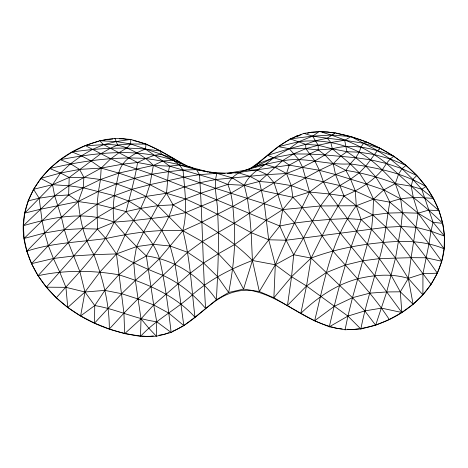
<?xml version="1.0" encoding="UTF-8"?>
<svg xmlns="http://www.w3.org/2000/svg" width="468" height="468" viewBox="0 0 468 468"><rect width="100%" height="100%" fill="white"/><g stroke="black" fill="none" stroke-linecap="round" stroke-linejoin="round"><path stroke-width="0.7" d="M183.555 164.484L173.809 158.757L161.495 154.329L154.387 155.259L145.794 158.512L137.551 162.507L103.644 144.676L99.549 140.751L116.275 141.552L130.607 143.963L161.495 154.329L173.078 160.208L179.484 165.034L183.058 170.065C184.603 190.224 188.001 210.729 182.836 230.695C190.306 258.979 191.5 288.311 194.981 317.228C174.956 295.021 146.706 283.532 118.802 274.774C92.161 270.194 64.514 269.96 38.037 275.722L68.351 242.518L82.555 228.63L97.484 217.386L113.051 208.108L128.753 201.047L146.051 196.42L166.514 193.266L184.246 186.989L200.047 182.707L215.461 179.56L267.129 174.617L286.545 173.499L339.867 185.568L355.323 190.973L373.482 199.175L389.832 202.164C403.732 196.496 418.778 197.32 433.403 198.42L421.721 189.242L411.226 186.182L395.325 183.585L383.818 189.891L373.482 199.175L356.277 205.744L320.533 205.955L282.719 209.582L215.403 188.306L168.41 171.657L153.393 165.403L118.773 173.09L100.503 179.501L68.632 194.94L24.108 238.434L44.653 232.976L64.362 229.677L82.555 228.63L97.438 229.074L114.163 222.16L133.602 220.545L168.954 216.403L185.773 212.548L216.684 199.748L230.864 193.22L244.284 185.316L259.436 181.473L274.055 182.742L291.225 185.609L309.518 192.038L329.419 193.986L343.974 196.01C358.447 190.242 372.159 181.765 382.297 169.79C385.685 164.935 388.58 159.325 393.91 156.324C374.488 148.912 353.007 142.875 332.368 148.836L324.938 154.955L314.87 160.963L302.539 167.234L286.545 173.499L274.055 182.742L261.343 190.417L232.888 206.423L201.62 222.253L182.836 230.695L159.477 258.652L148.28 269.404L135.34 280.379L121.639 293.699L94.548 323.136L94.735 305.563L84.971 291.997L79.852 271.51L68.351 242.518L64.362 229.677L61.355 216.982L54.674 195.846L52.533 184.684L40.757 178.407L60.536 173.002L79.537 169.393L101.182 168.082L122.458 164.186L137.551 162.507L153.393 165.403L169.545 166.146L179.484 165.034L196.525 169.644L216.877 173.33L232.263 177.893L244.284 185.316L247.35 198.122L249.514 213.379L251.164 232.654L252.427 260.483L243.541 289.095L232.666 268.907L218.369 253.755L202.275 241.564L182.836 230.695L157.897 205.651L146.051 196.42L131.783 189.376L116.514 183.883L100.503 179.501L83.901 177.337L69.2 177.471L60.536 173.002L49.743 168.498C81.081 161.138 113.554 156.388 145.794 158.512C166.895 161.454 187.721 166.263 208.225 171.996L196.525 169.644L173.078 160.208L162.776 161.01L153.393 165.403L149.877 184.679L146.051 196.42L140.698 208.359L125.161 234.807L116.438 253.919L99.959 271.996L84.971 291.997L67.766 307.47L65.93 287.334L59.688 271.972L53.416 258.476L48.321 245.624L44.653 232.976L42.085 220.779L39.142 198.216L33.538 189.265L52.533 184.684L68.825 185.767L83.234 187.762L114.367 195.706L128.753 201.047L140.698 208.359L151.252 218.246L161.852 230.519L170.165 246.028L174.979 264.174L178.144 283.59L183.813 325.576L168.849 313.18L153.697 304.931L137.879 298.929L121.639 293.699L104.855 290.4L84.971 291.997L65.93 287.334L46.332 287.176L97.438 229.074L97.081 204.259L98.456 191.377L100.503 179.501L101.182 168.082L110.77 158.787L119.223 152.591L126.775 148.005L130.607 143.963L130.853 139.411L114.912 138.347L99.549 140.751L85.346 145.618L72.248 152.018L60.313 159.67L49.743 168.498L40.757 178.407L33.538 189.265L28.174 200.889L24.763 213.086L23.4 225.675L24.108 238.434L26.834 251.164L31.496 263.659L38.037 275.722L46.332 287.176L56.283 297.823L67.766 307.47L80.613 315.935L94.548 323.136L109.307 329.057L124.669 333.649L140.517 336.393L156.394 336.246L171.153 332.467L183.813 325.576L194.981 317.228L216.391 299.772L228.671 292.494L243.541 289.095L259.33 291.541L273.874 297.788L300.842 313.355L314.613 320.785L329.296 326.81L345.062 329.776L360.846 329.004L375.646 325.231L389.282 319.521L401.825 312.484L413.104 304.235L422.908 294.852L431.028 284.445L437.328 273.183L441.722 261.249L444.126 248.83L444.442 236.129L442.722 223.359L439.019 210.723L433.403 198.42L425.974 186.638L416.836 175.564L406.107 165.391L393.91 156.324L380.484 148.479L366.105 141.915L351.018 136.65L335.398 132.865L319.433 131.432L303.937 133.357L290.207 138.879L278.425 146.671L257.055 164.157L251.374 168.246M235.544 172.926L289.206 165.145L319.351 170.305L335.544 174.576L366.567 184.064L383.818 189.891L400.69 198.912L418.123 213.18L433.075 222.3L442.722 223.359C428.097 208.751 411.817 195.993 395.325 183.585C379.343 177.489 362.817 172.967 345.899 170.387L335.544 174.576L323.388 181.719L309.518 192.038L292.851 197.297L261.343 190.417L244.284 185.316L227.764 184.445L200.731 193.237L185.486 198.918L173.072 204.855L157.897 205.651L140.698 208.359L126.103 211.565L97.081 204.259L78.261 201.55L68.632 194.94L69.2 177.471L100.953 153.656L110.208 148.362L117.567 144.998L130.607 143.963L146.133 144.115L160.296 151.006L173.809 158.757L173.078 160.208C136.609 147.911 97.321 152.574 60.313 159.67L70.557 163.777L79.537 169.393L83.901 177.337L83.234 187.762L78.261 201.55L44.653 232.976L26.834 251.164C52.387 242.699 79.367 242.19 105.786 238.528C131.104 233.128 156.874 229.162 182.836 230.695M97.438 229.074L105.786 238.528L116.438 253.919L123.926 313.127L124.669 333.649L141.014 318.837L153.697 304.931L190.388 273.136L203.609 263.028L218.369 253.755L234.72 244.46L251.164 232.654L266.193 220.135L282.719 209.582L294.624 223.02L303.504 238.007L311.156 258.079L352.486 297.695L364.824 310.904L375.646 325.231L386.679 291.95L395.501 258.108L401.053 226.459L402.474 212.706L400.69 198.912L395.325 183.585L398.537 174.283L401.994 168.661L406.107 165.391L390.201 158.968L374.336 154.539L359.231 152.182L346.887 151.708L332.368 148.836L318.193 145.244L305.662 144.337L290.207 138.879L312.618 136.147L331.9 135.006L351.018 136.65L377.407 150.591L390.201 158.968L401.994 168.661L412.846 179.384L421.721 189.242L433.075 222.3L444.442 236.129L430.969 231.163L416.105 227.296L401.053 226.459L386.106 227.267L286.112 240.236L268.696 239.774L251.164 232.654L217.731 214.42L201.521 206.224L185.486 198.918L166.514 193.266L149.877 184.679L134.386 178.372L118.773 173.09L101.182 168.082L90.897 160.84L81.379 155.844L72.248 152.018C96.42 148.397 121.007 146.987 145.39 149.093L162.776 161.01L169.545 166.146L168.41 171.657L166.514 193.266L157.897 205.651L143.723 231.83L136.557 246.589L133.754 262.846L135.34 280.379L141.014 318.837L140.517 336.393C155.645 319.896 176.026 309.623 192.541 294.647C210.033 279.349 230.87 268.796 252.427 260.483L279.788 226.021L282.719 209.582L274.055 182.742L267.129 174.617L257.178 170.071L246.326 170.024L227.214 173.371M303.937 133.357L312.618 136.147L327.261 138.206L330.817 142.512L332.368 148.836L350.24 163.882L359.289 172.809L366.567 184.064L373.482 199.175L372.938 215.023L371.51 229.379L352.486 297.695L347.923 316.087L345.062 329.776M169.545 166.146L215.461 179.56L227.764 184.445C233.052 196.665 233.011 210.226 234.24 223.265C235.761 246.49 233.122 269.714 228.671 292.494L217.497 276.6L203.609 263.028L187.58 252.287L170.165 246.028L153.159 244.314L136.557 246.589L116.438 253.919L93.939 254.65L73.827 255.943L53.416 258.476L31.496 263.659L48.321 245.624L64.362 229.677L80.285 215.689L97.081 204.259L114.367 195.706L131.783 189.376L149.877 184.679L183.982 177.138L199.491 174.681L216.877 173.33L238.329 172.75L249.906 176.354L259.436 181.473L264.309 203.703L268.696 239.774L275.319 264.771L273.874 297.788L291.552 276.711L311.156 258.079L330.309 219.375L343.974 196.01L335.544 174.576L333.234 163.724L324.938 154.955L318.24 149.895L305.832 148.672L289.242 148.713L278.425 146.671L298.789 141.71L312.618 136.147L319.433 131.432C343.214 138.493 367.087 147.648 386.515 163.496C403.954 179.314 421.235 195.291 439.019 210.723L428.635 210.079L418.123 213.18L402.474 212.706L387.855 213.075L372.938 215.023L361.126 219.574L347.344 218.574L330.309 219.375L312.384 220.89L294.624 223.02L279.788 226.021L200.731 193.237L151.889 174.248L122.458 164.186L110.77 158.787L85.346 145.618C99.111 145.495 113.718 142.225 126.775 148.005C136.603 152.182 145.963 157.628 153.393 165.403M259.436 181.473L282.736 160.518L293.454 153.937L305.832 148.672L318.193 145.244L330.817 142.512L344.688 140.254L363.613 143.267L380.484 148.479L377.407 150.591L365.83 166.099L359.289 172.809L350.573 179.191L339.867 185.568L329.419 193.986L320.533 205.955L303.504 238.007L293.699 254.744L291.552 276.711L287.457 305.458L306.511 285.983L326.202 272.628L345.244 265.046L362.823 260.775L379.367 258.628L411.097 257.681L426.149 257.78L441.722 261.249L428.992 243.846L416.105 227.296L402.474 212.706L389.832 202.164L383.818 189.891L375.716 176.834L365.83 166.099L355.727 157.698L346.887 151.708L344.688 140.254L327.261 138.206L315.666 140.698L305.662 144.337L289.242 148.713L267.649 155.341L273.552 157.745L282.736 160.518L289.206 165.145L309.483 154.042L318.24 149.895L332.368 148.836M305.662 144.337L305.832 148.672L314.87 160.963L319.351 170.305L323.388 181.719L329.419 193.986L356.704 231.356L379.367 258.628L390.985 275.014L400.31 291.81L413.104 304.235L408.312 278.407L411.097 257.681L418.123 213.18L413.308 197.385L411.226 186.182L412.846 179.384L416.836 175.564L401.994 168.661L386.515 163.496L370.796 159.875L355.727 157.698L324.938 154.955L309.483 154.042L293.454 153.937L273.552 157.745L257.055 164.157L257.687 165.45C271.504 163.858 284.743 158.863 298.841 159.641C316.093 160.22 332.906 165.093 350.24 163.882C376.301 167.661 403.176 172.821 425.974 186.638L421.721 189.242M56.283 297.823C77.185 273.996 100.854 251.386 114.163 222.16C111.378 205.639 115.421 189.201 118.773 173.09C121.674 160.214 134.012 153.463 145.39 149.093L146.133 144.115L130.853 139.411L116.275 141.552L103.644 144.676L92.418 149.415L81.379 155.844L70.557 163.777L60.536 173.002L52.533 184.684L24.763 213.086L40.423 209.26L78.261 201.55L98.456 191.377L116.514 183.883L134.386 178.372L151.889 174.248L168.41 171.657L183.058 170.065L196.525 169.644L199.491 174.681C202.404 219.211 202.872 263.847 205.563 308.406C193.898 294.553 179.595 283.058 163.116 275.447C147.122 269.246 131.514 262.103 116.438 253.919M137.551 162.507C135 179.115 130.005 195.238 126.103 211.565L114.163 222.16C84.737 210.653 52.673 217.175 23.4 225.675L54.674 195.846L68.825 185.767L101.182 168.082M418.123 213.18L444.126 248.83C424.944 240.64 403.767 240.534 383.345 242.453C358.74 244.659 334.322 249.362 311.156 258.079L306.511 285.983L300.842 313.355C316.941 297.765 335.784 284.755 357.622 278.829C374.271 274.827 391.71 273.353 408.312 278.407L422.943 273.686L437.328 273.183C418.778 246.273 397.829 221.054 373.482 199.175M389.832 202.164C386.416 221.001 384.936 240.201 379.367 258.628C373.324 282.122 365.514 305.171 360.846 329.004L347.923 316.087L306.511 285.983L291.552 276.711L275.319 264.771L252.427 260.483C229.665 237.048 200.556 221.867 173.072 204.855L166.514 193.266M84.971 291.997L80.613 315.935L94.735 305.563L104.855 290.4L118.802 274.774L133.754 262.846L146.344 255.926C155.815 239.206 167.743 223.593 173.072 204.855M220.317 173.388L216.877 173.33C212.981 186.802 217.872 200.743 217.731 214.42C219.276 242.874 217.854 271.352 216.391 299.772C200.129 276.43 174.716 259.717 146.344 255.926L136.557 246.589L125.161 234.807L114.163 222.16M433.075 222.3L430.969 231.163L428.992 243.846L422.943 273.686L422.908 294.852L408.312 278.407L395.501 258.108L383.345 242.453L371.51 229.379L361.126 219.574L356.277 205.744L355.323 190.973L350.573 179.191L345.899 170.387L333.234 163.724L319.351 170.305L291.225 185.609L234.24 223.265L202.275 241.564L187.58 252.287L137.879 298.929L123.926 313.127L109.307 329.057C109.477 303.475 102.738 278.483 93.939 254.65C84.012 238.575 80.11 220.106 78.261 201.55M389.282 319.521C373.107 294.618 352.252 273.33 332.894 250.971C319.229 233.298 309.126 212.899 292.851 197.297L291.225 185.609L286.545 173.499L289.206 165.145M361.126 219.574C347.274 254.282 337.709 290.458 329.296 326.81L347.923 316.087L364.824 310.904L381.49 308.125L401.825 312.484L400.31 291.81L408.312 278.407M252.427 260.483L259.33 291.541L275.319 264.771L286.112 240.236L309.518 192.038L302.539 167.234L298.841 159.641L289.242 148.713L273.552 157.745L255.159 166.9M244.284 185.316C249.865 172.206 263.8 167.017 273.552 157.745M345.899 170.387L350.24 163.882L355.727 157.698L359.231 152.182L361.021 146.993L363.613 143.267L366.105 141.915M227.764 184.445C234.766 169.422 251.825 169.299 265.537 164.391L274.868 167.298L286.545 173.499M431.028 284.445L398.689 241.482L386.106 227.267L372.938 215.023L356.277 205.744C331.233 239.031 324.494 281.344 314.613 320.785L334.24 306.335L352.486 297.695L369.796 293.144L386.679 291.95L400.31 291.81M282.719 209.582L292.851 197.297M333.234 163.724L340.686 156.148L346.887 151.708M289.242 148.713L298.789 141.71C319.404 139.107 340.739 142.664 359.231 152.182C373.125 160.325 384.684 171.633 395.325 183.585M327.261 138.206L335.398 132.865M344.688 140.254L351.018 136.65M248.063 169.779C262.624 161.068 273.955 147.525 289.236 139.897M275.319 264.771L293.699 254.744L311.156 258.079M290.517 139.23L296.923 135.89L301.117 134.819M52.533 184.684L69.2 177.471M246.326 170.024L257.687 165.45M169.141 332.555L163.894 334.597L158.991 335.223M172.423 331.28C187.294 325.588 198.765 313.835 211.203 304.282C222.516 294.998 236.556 288.914 251.41 290.564C279.835 296.156 301.216 318.304 328.793 326.073M307.412 133.216L311.612 132.151L317.357 132.058M98.666 141.383C53.574 152.018 13.712 196.455 25.161 244.822C37.376 296.829 89.716 330.543 140.523 335.919M101.497 140.692L107.149 139.3L112.87 139.054M28.174 200.889L39.142 198.216L54.674 195.846L68.632 194.94M359.284 328.706L352.995 329.642L347.227 329.238M361.378 328.396C399.122 322.002 435.363 293.84 443.237 255.101C449.52 221.253 432.245 186.814 406.23 165.731M153.393 335.942L148.491 336.568L141.974 336.036M227.898 173.412L232.069 173.148M119.305 138.785L122.879 138.627L126.448 139.288M322.388 131.976L327.419 131.9L334.626 133.088M342.184 328.887L337.135 328.536L330.882 326.687M209.635 172.107L225.102 173.382M145.39 149.093L160.296 151.006L161.495 154.329M189.797 166.994L191.09 167.175L192.272 167.953M209.67 172.218L216.877 173.33M336.065 133.327C361.167 137.738 385.439 148.584 405.136 164.812M132.871 140.476C152.691 144.238 169.346 156.64 186.884 165.906M94.735 305.563C115.953 308.979 135.422 318.995 156.745 321.756L171.153 332.467C168.176 307.733 165.14 282.935 159.477 258.652C153.603 239.663 138.095 226.635 126.103 211.565M173.078 160.208L177.577 162.25M178.864 162.835L180.788 163.712M296.923 135.89L298.145 136.545M343.974 196.01L356.277 205.744M141.014 318.837L148.713 328.091L156.394 336.246L156.745 321.756L153.697 304.931L146.344 255.926M309.518 192.038L320.533 205.955L340.271 233.087L374.722 275.652L401.825 312.484M312.618 136.147L318.193 145.244L318.24 149.895M293.699 254.744L286.112 240.236L279.788 226.021M114.912 138.347L117.567 144.998"/></g></svg>
